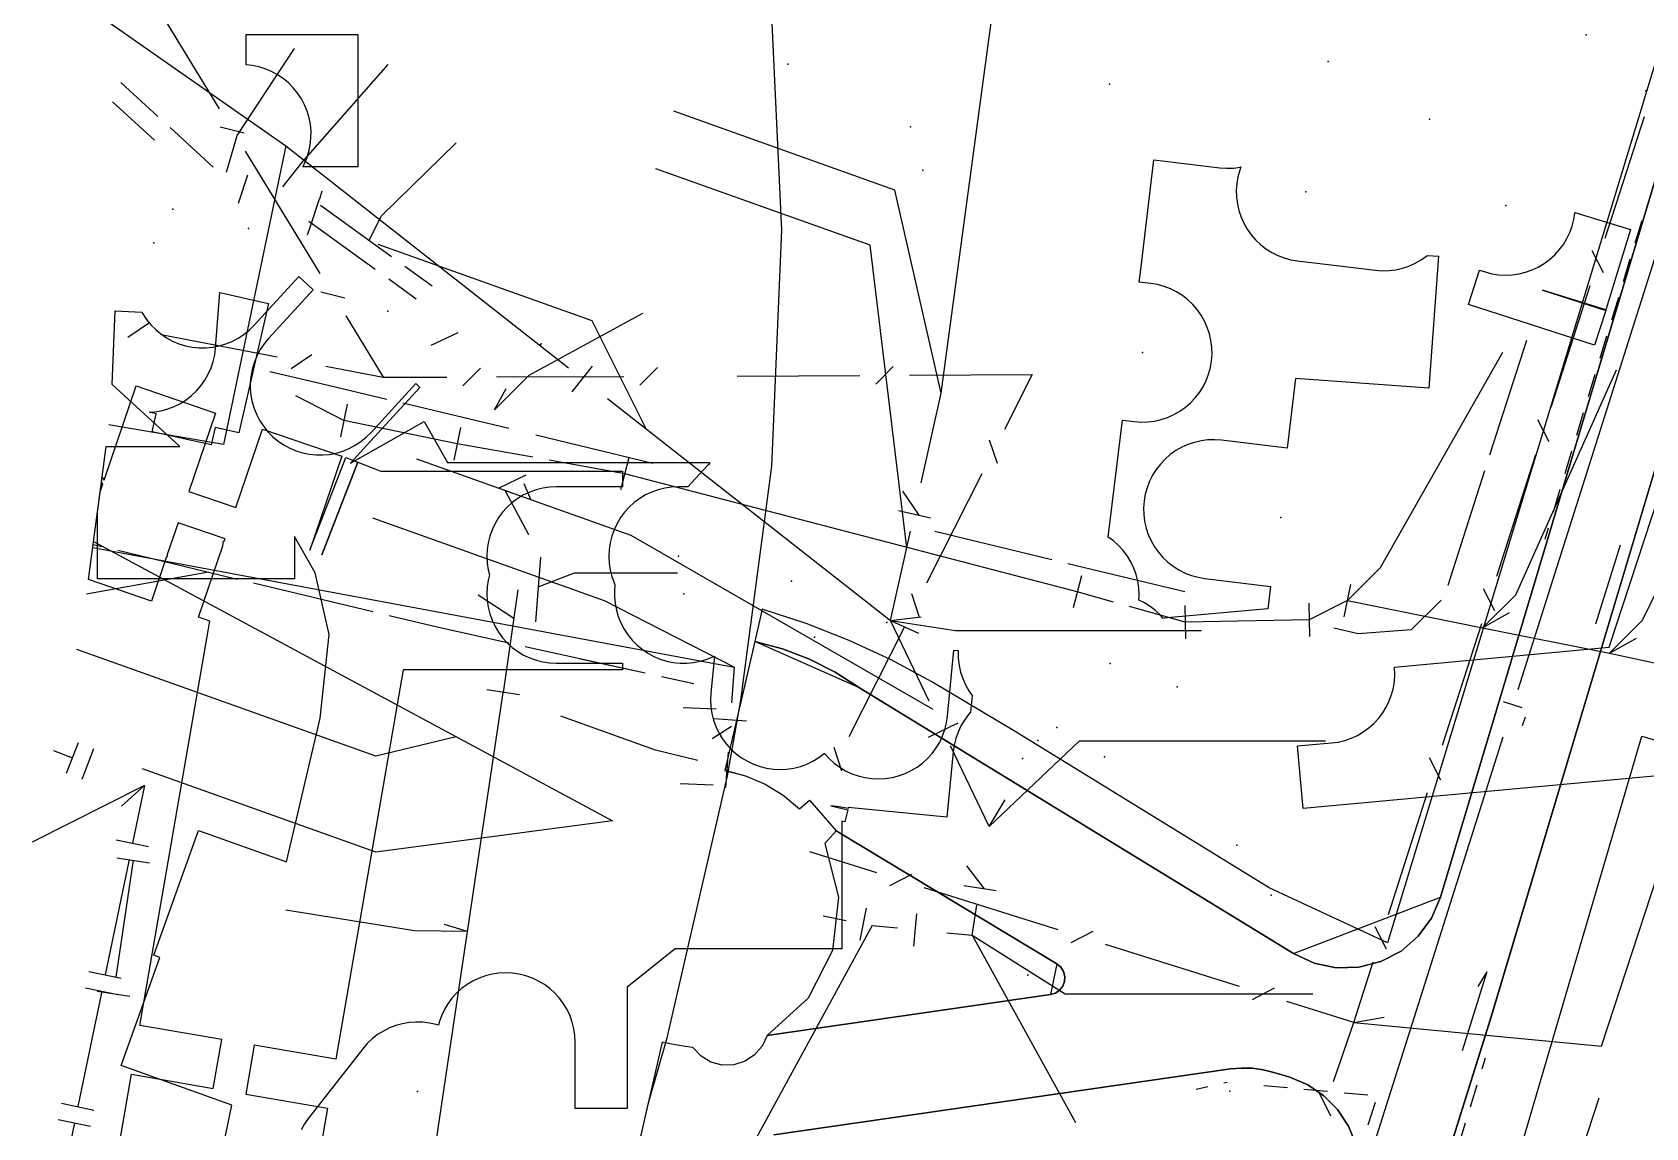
# Model space of a CAD drawing. Header units: metres. Extents: x -3782 to -2031, y 18790 to 19846.
# Drawn here: x -2159.19 to -2110.48, y 19127.31 to 19160.39 of the extents above; entities that cross this region are included whole.
import ezdxf

# ---------------------------------------------------------------- set-up
doc = ezdxf.new("R2010")
doc.units = ezdxf.units.M
for name, color, linetype in [('BOUNDARY', 7, 'Continuous'), ('CURB', 7, 'Continuous'), ('ELECTR_CABLE', 7, 'Continuous'), ('ELECTR_CABLE_COMM', 7, 'Continuous'), ('GAS', 7, 'Continuous'), ('GRASS', 7, 'Continuous'), ('GROUND', 7, 'Continuous'), ('HEAT', 7, 'Continuous'), ('OVERHEAD_POWER_LINE', 7, 'Continuous'), ('ROAD', 7, 'Continuous'), ('SEWER', 7, 'Continuous'), ('SIDEWALK_PATH', 7, 'Continuous'), ('TREE', 7, 'Continuous'), ('WATER_PIPELINE', 7, 'Continuous')]:
    doc.layers.add(name, color=color, linetype=linetype)

msp = doc.modelspace()

# ---------------------------------------------------------------- linework, layer by layer
at = {"layer": 'BOUNDARY'}
msp.add_lwpolyline([(-2142.255, 19120.694), (-2140.584, 19128.065), (-2140.023, 19130.032), (-2138.2, 19137.939), (-2137.793, 19140.226), (-2136.86, 19147.292), (-2136.559, 19154.413), (-2136.893, 19161.532), (-2137.859, 19168.593), (-2139.45, 19175.541), (-2140.063, 19177.759), (-2139.484, 19179.082), (-2138.066, 19182.875), (-2137.026, 19185.34), (-2135.813, 19187.582), (-2132.429, 19194.651), (-2129.752, 19202.017), (-2127.809, 19209.61), (-2126.618, 19217.356), (-2126.191, 19225.181), (-2126.531, 19233.011)], dxfattribs=at)
at = {"layer": 'CURB'}
for points in [[(-2129.467, 19137.689), (-2121.107, 19132.575), (-2116.668, 19134.274), (-2106.493, 19168.28)], [(-2115.157, 19130.6), (-2104.946, 19164.729)], [(-2110.598, 19154.699), (-2110.805, 19154.018)], [(-2110.951, 19153.539), (-2111.158, 19152.858)], [(-2111.303, 19152.379), (-2111.51, 19151.698)], [(-2111.656, 19151.22), (-2111.863, 19150.538)], [(-2112.008, 19150.06), (-2112.215, 19149.379)], [(-2112.36, 19148.9), (-2112.567, 19148.219)], [(-2112.713, 19147.74), (-2112.92, 19147.059)], [(-2113.065, 19146.581), (-2113.273, 19145.899)], [(-2113.418, 19145.421), (-2113.521, 19145.08)], [(-2134.211, 19140.592), (-2137.377, 19141.997)], [(-2134.211, 19140.592), (-2129.467, 19137.689)], [(-2134.914, 19136.284), (-2128.256, 19132.259)], [(-2128.256, 19132.259), (-2128.443, 19131.337)], [(-2128.443, 19131.337), (-2137.003, 19130.101)], [(-2115.415, 19129.092), (-2115.312, 19129.427)], [(-2136.803, 19127.099), (-2123.015, 19129.089)], [(-2124.05, 19128.477), (-2123.701, 19128.556)], [(-2123.213, 19128.667), (-2123.112, 19128.69)], [(-2122.004, 19128.59), (-2121.292, 19128.525)], [(-2120.794, 19128.48), (-2120.081, 19128.416)], [(-2115.766, 19127.944), (-2115.561, 19128.614)], [(-2119.583, 19128.371), (-2118.87, 19128.306)], [(-2118.646, 19128.079), (-2118.861, 19127.397)], [(-2116.118, 19126.795), (-2115.913, 19127.466)]]:
    msp.add_lwpolyline(points, dxfattribs=at)
at = {"layer": 'ELECTR_CABLE'}
for points in [[(-2152.999, 19157.274), (-2151.268, 19159.904)], [(-2151.014, 19156.486), (-2148.442, 19159.416)], [(-2156.51, 19158.876), (-2155.392, 19157.851)], [(-2156.763, 19158.294), (-2155.494, 19157.131)], [(-2155.023, 19157.513), (-2153.723, 19156.321)], [(-2153.32, 19156.163), (-2152.999, 19157.274)], [(-2148.639, 19154.853), (-2146.386, 19157.053)], [(-2151.626, 19155.723), (-2151.014, 19156.486)], [(-2152.688, 19156.077), (-2152.973, 19155.223)], [(-2150.52, 19155.354), (-2150.804, 19154.5)], [(-2150.44, 19155.591), (-2150.519, 19155.354)], [(-2150.486, 19155.17), (-2148.344, 19153.625)], [(-2149.016, 19154.109), (-2148.639, 19154.853)], [(-2150.804, 19154.5), (-2150.883, 19154.263)], [(-2150.837, 19154.684), (-2148.829, 19153.235)], [(-2147.938, 19153.332), (-2147.111, 19152.736)], [(-2148.423, 19152.943), (-2147.596, 19152.346)], [(-2144.18, 19150.042), (-2140.757, 19151.91)], [(-2146.338, 19151.32), (-2147.151, 19150.934)], [(-2114.078, 19151.08), (-2115.188, 19147.623)], [(-2118.48, 19144.23), (-2114.794, 19150.733)], [(-2150.635, 19149.82), (-2152.017, 19150.136)], [(-2145.231, 19148.994), (-2144.18, 19150.042)], [(-2114.4, 19143.41), (-2111.36, 19150.2)], [(-2149.778, 19148.668), (-2151.228, 19149.411)], [(-2148.482, 19149.306), (-2150.635, 19149.82)], [(-2145.231, 19148.994), (-2144.876, 19149.63)], [(-2110.57, 19142.64), (-2107.281, 19149.361)], [(-2149.677, 19149.158), (-2149.879, 19148.178)], [(-2144.801, 19148.427), (-2147.996, 19149.19)], [(-2146.36, 19147.964), (-2149.778, 19148.668)], [(-2146.259, 19148.454), (-2146.461, 19147.474)], [(-2144.076, 19147.557), (-2146.36, 19147.964)], [(-2140.45, 19147.375), (-2143.979, 19148.228)], [(-2141.299, 19147.062), (-2143.583, 19147.469)], [(-2141.173, 19147.546), (-2141.425, 19146.578)], [(-2144.288, 19147.014), (-2145.101, 19146.627)], [(-2127.639, 19143.492), (-2141.299, 19147.062)], [(-2115.341, 19147.147), (-2116.452, 19143.691)], [(-2144.91, 19146.549), (-2144.202, 19145.225)], [(-2144.349, 19146.767), (-2144.143, 19146.29)], [(-2128.405, 19144.462), (-2131.934, 19145.316)], [(-2157.346, 19144.927), (-2157.092, 19144.865)], [(-2156.605, 19144.749), (-2153.864, 19144.091)], [(-2143.838, 19144.543), (-2143.998, 19142.586)], [(-2153.864, 19144.091), (-2157.544, 19143.428)], [(-2153.864, 19144.091), (-2152.996, 19143.882)], [(-2143.911, 19143.647), (-2142.82, 19144.074)], [(-2142.82, 19144.074), (-2139.704, 19144.074)], [(-2124.39, 19143.491), (-2127.919, 19144.345)], [(-2119.48, 19143.23), (-2118.48, 19144.23)], [(-2152.51, 19143.766), (-2148.9, 19142.899)], [(-2144.53, 19143.558), (-2144.968, 19140.46)], [(-2127.513, 19143.976), (-2127.765, 19143.008)], [(-2119.579, 19142.74), (-2119.381, 19143.72)], [(-2144.652, 19142.694), (-2145.723, 19143.399)], [(-2126.545, 19143.186), (-2127.639, 19143.492)], [(-2124.378, 19142.579), (-2126.063, 19143.051)], [(-2124.388, 19143.079), (-2124.368, 19142.079)], [(-2120.646, 19143.151), (-2120.626, 19142.151)], [(-2119.48, 19143.23), (-2120.636, 19142.651)], [(-2119.48, 19143.23), (-2115.4, 19142.41)], [(-2116.652, 19143.244), (-2117.554, 19142.349)], [(-2115.4, 19142.41), (-2114.4, 19143.41)], [(-2148.414, 19142.783), (-2146.961, 19142.434)], [(-2120.636, 19142.651), (-2124.378, 19142.579)], [(-2115.4, 19142.41), (-2114.587, 19142.87)], [(-2111.57, 19141.64), (-2110.57, 19142.64)], [(-2146.961, 19142.434), (-2144.796, 19141.957)], [(-2119.157, 19142.226), (-2119.889, 19142.403)], [(-2117.554, 19142.349), (-2119.157, 19142.226)], [(-2115.4, 19142.41), (-2111.57, 19141.64)], [(-2111.57, 19141.64), (-2110.757, 19142.1)], [(-2144.307, 19141.849), (-2140.682, 19141.05)], [(-2111.57, 19141.64), (-2106.29, 19140.51)], [(-2142.634, 19141.468), (-2140.827, 19141.082)], [(-2140.194, 19140.942), (-2139.218, 19140.727)], [(-2146.997, 19126.887), (-2144.968, 19140.46)], [(-2144.474, 19140.386), (-2145.463, 19140.534)], [(-2140.366, 19138.719), (-2143.224, 19139.739)], [(-2138.537, 19139.952), (-2139.537, 19139.99)], [(-2139.097, 19138.404), (-2140.366, 19138.719)], [(-2138.626, 19137.66), (-2139.625, 19137.698)], [(-2147.646, 19133.263), (-2151.529, 19133.883)], [(-2146.048, 19133.239), (-2146.744, 19133.449)], [(-2146.048, 19133.239), (-2147.646, 19133.263)]]:
    msp.add_lwpolyline(points, dxfattribs=at)
for points in [[(-2115.495, 19153.207), (-2115.321, 19153.154), (-2115.122, 19153.102), (-2114.918, 19153.071), (-2114.712, 19153.06), (-2114.506, 19153.069), (-2114.302, 19153.098), (-2114.102, 19153.147), (-2113.908, 19153.215), (-2113.721, 19153.302), (-2113.544, 19153.407), (-2113.377, 19153.529), (-2113.224, 19153.667), (-2113.085, 19153.819), (-2112.961, 19153.984), (-2112.854, 19154.16), (-2112.765, 19154.346), (-2112.695, 19154.539), (-2112.643, 19154.739), (-2112.612, 19154.943), (-2112.612, 19154.95), (-2110.931, 19154.431), (-2111.678, 19152.012), (-2113.589, 19152.602), (-2111.685, 19151.99), (-2112.021, 19150.945), (-2115.829, 19152.168), (-2115.497, 19153.203)], [(-2152.058, 19152.198), (-2152.951, 19148.298), (-2153.664, 19148.462), (-2153.783, 19147.933), (-2155.562, 19148.331), (-2155.442, 19148.869), (-2155.654, 19148.917), (-2155.493, 19148.929), (-2155.29, 19148.964), (-2155.092, 19149.018), (-2154.899, 19149.092), (-2154.715, 19149.185), (-2154.541, 19149.295), (-2154.378, 19149.421), (-2154.228, 19149.563), (-2154.094, 19149.719), (-2153.975, 19149.887), (-2153.873, 19150.066), (-2153.789, 19150.255), (-2153.724, 19150.45), (-2153.679, 19150.651), (-2153.653, 19150.856), (-2153.527, 19152.534)]]:
    msp.add_lwpolyline(points, close=True, dxfattribs=at)
at = {"layer": 'ELECTR_CABLE_COMM'}
for points in [[(-2155.801, 19161.783), (-2153.542, 19158.084)], [(-2111.696, 19154.171), (-2110.518, 19157.846)], [(-2153.516, 19157.532), (-2152.787, 19157.356)], [(-2152.761, 19156.804), (-2150.502, 19153.106)], [(-2111.754, 19153.124), (-2112.097, 19153.79)], [(-2150.475, 19152.553), (-2149.747, 19152.377)], [(-2113.333, 19149.068), (-2112.155, 19152.743)], [(-2149.72, 19151.825), (-2148.591, 19149.976)], [(-2156.296, 19151.189), (-2155.675, 19151.609)], [(-2155.249, 19151.257), (-2151.792, 19150.592)], [(-2151.366, 19150.24), (-2150.746, 19150.66)], [(-2150.319, 19150.309), (-2148.591, 19149.976)], [(-2148.591, 19149.976), (-2146.67, 19149.982)], [(-2146.185, 19149.719), (-2145.656, 19150.251)], [(-2145.171, 19149.987), (-2141.329, 19150)], [(-2140.844, 19149.736), (-2140.315, 19150.268)], [(-2137.909, 19150.011), (-2134.206, 19150.028)], [(-2133.72, 19149.766), (-2133.192, 19150.298)], [(-2132.706, 19150.036), (-2129.003, 19150.053)], [(-2129.003, 19150.053), (-2129.839, 19148.401)], [(-2113.391, 19148.02), (-2113.734, 19148.687)], [(-2130.294, 19148.088), (-2130.06, 19147.376)], [(-2114.97, 19143.965), (-2113.791, 19147.639)], [(-2130.516, 19147.063), (-2132.187, 19143.76)], [(-2115.028, 19142.917), (-2115.37, 19143.584)], [(-2132.642, 19143.447), (-2132.409, 19142.735)], [(-2116.607, 19138.861), (-2115.428, 19142.536)], [(-2132.864, 19142.422), (-2134.535, 19139.119)], [(-2134.991, 19138.806), (-2134.757, 19138.093)], [(-2116.664, 19137.814), (-2117.007, 19138.48)], [(-2118.244, 19133.758), (-2117.065, 19137.433)], [(-2111.81, 19129.773), (-2109.366, 19137.249)], [(-2133.692, 19135.013), (-2135.713, 19135.647)], [(-2132.644, 19134.961), (-2133.308, 19134.614)], [(-2128.218, 19133.294), (-2132.26, 19134.563)], [(-2118.301, 19132.71), (-2118.644, 19133.377)], [(-2127.17, 19133.243), (-2127.834, 19132.896)], [(-2122.744, 19131.576), (-2126.786, 19132.845)], [(-2119.291, 19130.492), (-2118.702, 19132.329)], [(-2121.696, 19131.525), (-2122.36, 19131.178)], [(-2119.291, 19130.492), (-2121.312, 19131.127)], [(-2119.904, 19128.708), (-2119.291, 19130.492)], [(-2119.291, 19130.492), (-2118.371, 19130.655)], [(-2119.291, 19130.492), (-2111.81, 19129.773)], [(-2119.984, 19127.662), (-2120.313, 19128.335)]]:
    msp.add_lwpolyline(points, dxfattribs=at)
at = {"layer": 'GAS'}
for points in [[(-2158.548, 19138.704), (-2157.969, 19138.482)], [(-2158.148, 19138.016), (-2157.79, 19138.949)], [(-2157.681, 19137.837), (-2157.323, 19138.77)], [(-2155.801, 19137.652), (-2159.186, 19135.94)], [(-2155.801, 19137.652), (-2156.491, 19137.023)], [(-2155.801, 19137.652), (-2156.163, 19135.908)], [(-2156.652, 19136.009), (-2155.673, 19135.806)], [(-2156.264, 19135.418), (-2156.988, 19131.93)], [(-2156.137, 19135.391), (-2156.662, 19131.857)], [(-2156.631, 19135.464), (-2155.642, 19135.317)], [(-2157.477, 19132.031), (-2156.498, 19131.828)], [(-2157.089, 19131.44), (-2157.813, 19127.952)], [(-2157.579, 19131.542), (-2156.6, 19131.339)], [(-2157.23, 19131.436), (-2156.241, 19131.289)], [(-2158.302, 19128.053), (-2157.323, 19127.85)], [(-2157.914, 19127.462), (-2158.638, 19123.974)], [(-2158.404, 19127.564), (-2157.425, 19127.361)]]:
    msp.add_lwpolyline(points, dxfattribs=at)
at = {"layer": 'GRASS'}
for points in [[(-2108.946, 19163.576), (-2113.313, 19149.205), (-2118.271, 19132.894), (-2121.844, 19134.562), (-2129.513, 19139.279), (-2132.024, 19140.78), (-2133.257, 19141.438), (-2134.525, 19142.024), (-2135.824, 19142.535), (-2137.153, 19142.971), (-2137.377, 19141.997), (-2136.533, 19141.774), (-2135.719, 19141.463), (-2134.943, 19141.068), (-2134.211, 19140.592), (-2129.467, 19137.689), (-2121.107, 19132.575), (-2120.482, 19132.285), (-2119.817, 19132.147), (-2119.137, 19132.162), (-2118.469, 19132.332), (-2117.859, 19132.651), (-2117.343, 19133.094), (-2116.939, 19133.641), (-2116.668, 19134.274), (-2106.493, 19168.28)], [(-2119.229, 19126.818), (-2119.451, 19127.367), (-2119.777, 19127.861), (-2120.19, 19128.279), (-2120.675, 19128.608), (-2121.221, 19128.838), (-2121.701, 19128.986), (-2122.024, 19129.067), (-2122.352, 19129.111), (-2122.684, 19129.118), (-2123.015, 19129.089), (-2136.803, 19127.099)]]:
    msp.add_lwpolyline(points, dxfattribs=at)
msp.add_lwpolyline([(-2128.256, 19132.259), (-2134.914, 19136.284), (-2135.259, 19135.893), (-2134.846, 19134.275), (-2135.031, 19132.666), (-2135.765, 19131.222), (-2137.003, 19130.101), (-2128.443, 19131.337), (-2128.296, 19131.382), (-2128.171, 19131.468), (-2128.078, 19131.587), (-2128.025, 19131.732), (-2128.018, 19131.886), (-2128.057, 19132.032), (-2128.138, 19132.16)], close=True, dxfattribs=at)
at = {"layer": 'GROUND'}
for points in [[(-2106.493, 19168.28), (-2116.668, 19134.274), (-2116.939, 19133.641), (-2117.343, 19133.094), (-2117.859, 19132.651), (-2118.469, 19132.332), (-2119.137, 19132.162), (-2119.817, 19132.147), (-2120.482, 19132.285), (-2121.107, 19132.575), (-2129.467, 19137.689), (-2134.211, 19140.592), (-2134.943, 19141.068), (-2135.719, 19141.463), (-2136.533, 19141.774), (-2137.377, 19141.997), (-2137.819, 19140.083), (-2137.793, 19140.226), (-2136.86, 19147.292), (-2136.559, 19154.413), (-2136.893, 19161.532)], [(-2136.803, 19127.099), (-2123.015, 19129.089), (-2122.684, 19129.118), (-2122.352, 19129.111), (-2122.024, 19129.067), (-2121.701, 19128.986), (-2121.221, 19128.838), (-2120.675, 19128.608), (-2120.19, 19128.279), (-2119.777, 19127.861), (-2119.451, 19127.367), (-2119.229, 19126.818)]]:
    msp.add_lwpolyline(points, dxfattribs=at)
msp.add_lwpolyline([(-2140.023, 19130.032), (-2138.2, 19137.939), (-2138.175, 19138.077), (-2137.653, 19137.943), (-2137.064, 19137.692), (-2136.519, 19137.357), (-2136.028, 19136.942), (-2135.725, 19137.208), (-2134.914, 19136.284), (-2128.256, 19132.259), (-2128.138, 19132.16), (-2128.057, 19132.032), (-2128.018, 19131.886), (-2128.025, 19131.732), (-2128.078, 19131.587), (-2128.171, 19131.468), (-2128.296, 19131.382), (-2128.443, 19131.337), (-2137.003, 19130.101), (-2137.151, 19129.779), (-2137.378, 19129.515), (-2137.668, 19129.323), (-2138.006, 19129.216), (-2138.361, 19129.209), (-2138.697, 19129.297), (-2138.997, 19129.475), (-2139.24, 19129.733), (-2139.474, 19129.765), (-2139.706, 19129.803), (-2139.938, 19129.847), (-2140.068, 19129.876)], close=True, dxfattribs=at)
at = {"layer": 'HEAT'}
for points in [[(-2149.362, 19160.325), (-2149.362, 19156.325), (-2151.018, 19156.325), (-2150.975, 19156.404), (-2150.895, 19156.594), (-2150.835, 19156.791), (-2150.793, 19156.993), (-2150.772, 19157.198), (-2150.771, 19157.404), (-2150.79, 19157.609), (-2150.829, 19157.812), (-2150.888, 19158.009), (-2150.966, 19158.2), (-2151.062, 19158.382), (-2151.176, 19158.554), (-2151.306, 19158.714), (-2151.451, 19158.861), (-2151.61, 19158.992), (-2151.78, 19159.107), (-2151.962, 19159.206), (-2152.152, 19159.285), (-2152.349, 19159.346), (-2152.55, 19159.387), (-2152.724, 19159.405), (-2152.724, 19160.325)], [(-2126.273, 19148.677), (-2125.922, 19148.635), (-2125.716, 19148.62), (-2125.51, 19148.626), (-2125.306, 19148.652), (-2125.105, 19148.697), (-2124.909, 19148.762), (-2124.721, 19148.846), (-2124.542, 19148.948), (-2124.374, 19149.067), (-2124.218, 19149.202), (-2124.076, 19149.352), (-2123.95, 19149.515), (-2123.84, 19149.689), (-2123.748, 19149.873), (-2123.674, 19150.066), (-2123.62, 19150.265), (-2123.585, 19150.468), (-2123.57, 19150.673), (-2123.576, 19150.879), (-2123.602, 19151.084), (-2123.647, 19151.285), (-2123.712, 19151.48), (-2123.796, 19151.668), (-2123.898, 19151.848), (-2124.017, 19152.016), (-2124.152, 19152.171), (-2124.302, 19152.313), (-2124.465, 19152.44), (-2124.639, 19152.549), (-2124.823, 19152.642), (-2125.016, 19152.715), (-2125.215, 19152.77), (-2125.418, 19152.805), (-2125.769, 19152.847), (-2125.713, 19153.313), (-2125.323, 19156.541), (-2123.337, 19156.301), (-2123.132, 19156.287), (-2122.926, 19156.292), (-2122.721, 19156.318), (-2122.695, 19156.324), (-2122.732, 19156.227), (-2122.787, 19156.028), (-2122.822, 19155.825), (-2122.836, 19155.619), (-2122.831, 19155.413), (-2122.805, 19155.209), (-2122.759, 19155.008), (-2122.694, 19154.812), (-2122.61, 19154.624), (-2122.508, 19154.445), (-2122.389, 19154.277), (-2122.254, 19154.121), (-2122.105, 19153.979), (-2121.942, 19153.853), (-2121.767, 19153.743), (-2121.583, 19153.651), (-2121.391, 19153.577), (-2121.192, 19153.523), (-2120.989, 19153.488), (-2118.635, 19153.204), (-2118.43, 19153.189), (-2118.224, 19153.194), (-2118.019, 19153.22), (-2117.818, 19153.266), (-2117.623, 19153.331), (-2117.435, 19153.415), (-2117.256, 19153.517), (-2117.087, 19153.636), (-2117.067, 19153.654), (-2116.735, 19153.63), (-2117.025, 19149.641), (-2121.045, 19149.933), (-2121.299, 19147.831), (-2123.285, 19148.071), (-2123.49, 19148.086), (-2123.696, 19148.08), (-2123.901, 19148.054), (-2124.102, 19148.009), (-2124.297, 19147.944), (-2124.485, 19147.86), (-2124.664, 19147.758), (-2124.833, 19147.638), (-2124.988, 19147.504), (-2125.13, 19147.354), (-2125.256, 19147.191), (-2125.366, 19147.017), (-2125.458, 19146.832), (-2125.532, 19146.64), (-2125.587, 19146.441), (-2125.621, 19146.238), (-2125.636, 19146.033), (-2125.63, 19145.827), (-2125.605, 19145.622), (-2125.559, 19145.421), (-2125.494, 19145.226), (-2125.41, 19145.037), (-2125.308, 19144.858), (-2125.189, 19144.69), (-2125.054, 19144.534), (-2124.904, 19144.393), (-2124.742, 19144.266), (-2124.567, 19144.156), (-2124.383, 19144.064), (-2124.19, 19143.991), (-2123.992, 19143.936), (-2123.789, 19143.901), (-2121.803, 19143.661), (-2121.885, 19142.981), (-2124.809, 19142.724), (-2125.013, 19142.696), (-2125.041, 19142.689), (-2125.126, 19142.787), (-2125.276, 19142.929), (-2125.439, 19143.056), (-2125.613, 19143.165), (-2125.778, 19143.248), (-2125.77, 19143.409), (-2125.781, 19143.615), (-2125.811, 19143.819), (-2125.862, 19144.019), (-2125.931, 19144.213), (-2126.02, 19144.399), (-2126.126, 19144.575), (-2126.249, 19144.741), (-2126.388, 19144.893), (-2126.541, 19145.031), (-2126.7, 19145.149)]]:
    msp.add_lwpolyline(points, close=True, dxfattribs=at)
for points in [[(-2155.588, 19116.274), (-2153.165, 19127.999), (-2156.504, 19129.19), (-2155.337, 19132.458), (-2155.517, 19132.522), (-2154.172, 19136.289), (-2151.511, 19135.339), (-2150.498, 19139.682), (-2150.222, 19142.212), (-2150.643, 19144.065), (-2151.267, 19145.166), (-2151.267, 19143.888), (-2157.219, 19143.888), (-2157.219, 19145.892), (-2156.955, 19147.888), (-2154.734, 19147.888), (-2156.774, 19149.755), (-2156.679, 19151.977), (-2155.875, 19151.943), (-2155.848, 19151.891), (-2155.734, 19151.719), (-2155.604, 19151.559), (-2155.459, 19151.412), (-2155.3, 19151.281), (-2155.13, 19151.166), (-2154.948, 19151.068), (-2154.758, 19150.988), (-2154.561, 19150.927), (-2154.359, 19150.886), (-2154.154, 19150.864), (-2153.948, 19150.863), (-2153.743, 19150.883), (-2153.541, 19150.922), (-2153.343, 19150.981), (-2153.153, 19151.059), (-2152.97, 19151.155), (-2152.798, 19151.268), (-2152.638, 19151.398), (-2152.492, 19151.543), (-2151.141, 19153.018), (-2150.705, 19152.619), (-2152.056, 19151.144), (-2152.187, 19150.985), (-2152.302, 19150.814), (-2152.401, 19150.633), (-2152.48, 19150.443), (-2152.541, 19150.246), (-2152.582, 19150.044), (-2152.604, 19149.839), (-2152.605, 19149.633), (-2152.585, 19149.428), (-2152.546, 19149.226), (-2152.487, 19149.028), (-2152.41, 19148.837), (-2152.313, 19148.655), (-2152.2, 19148.483), (-2152.07, 19148.323), (-2151.925, 19148.177), (-2151.766, 19148.045), (-2151.595, 19147.93), (-2151.414, 19147.832), (-2151.224, 19147.752), (-2151.027, 19147.691), (-2150.825, 19147.65), (-2150.62, 19147.629), (-2150.414, 19147.628), (-2150.209, 19147.647), (-2150.007, 19147.686), (-2149.809, 19147.745), (-2149.618, 19147.823), (-2149.436, 19147.919), (-2149.264, 19148.033), (-2149.104, 19148.163), (-2148.958, 19148.308), (-2147.607, 19149.783), (-2147.484, 19149.67), (-2148.976, 19148.04), (-2149.58, 19147.38), (-2147.353, 19148.643), (-2146.65, 19147.403), (-2138.742, 19147.403), (-2138.742, 19147.355), (-2138.788, 19147.317), (-2138.935, 19147.172), (-2139.399, 19146.668), (-2139.68, 19146.668), (-2139.886, 19146.658), (-2140.09, 19146.627), (-2140.289, 19146.577), (-2140.484, 19146.508), (-2140.67, 19146.42), (-2140.847, 19146.314), (-2141.012, 19146.191), (-2141.165, 19146.053), (-2141.303, 19145.9), (-2141.426, 19145.735), (-2141.532, 19145.558), (-2141.62, 19145.371), (-2141.689, 19145.177), (-2141.74, 19144.977), (-2141.77, 19144.774), (-2141.78, 19144.568), (-2141.77, 19144.362), (-2141.74, 19144.158), (-2141.689, 19143.958), (-2141.62, 19143.764), (-2141.594, 19143.708), (-2141.61, 19143.557), (-2141.611, 19143.351), (-2141.592, 19143.146), (-2141.553, 19142.944), (-2141.495, 19142.746), (-2141.417, 19142.555), (-2141.321, 19142.373), (-2141.208, 19142.2), (-2141.079, 19142.04), (-2140.934, 19141.894), (-2140.775, 19141.762), (-2140.605, 19141.646), (-2140.424, 19141.548), (-2140.234, 19141.467), (-2140.037, 19141.406), (-2139.835, 19141.365), (-2139.63, 19141.343), (-2139.424, 19141.342), (-2139.219, 19141.36), (-2139.017, 19141.399), (-2138.819, 19141.458), (-2138.628, 19141.535), (-2138.592, 19141.554), (-2138.7, 19140.436), (-2138.71, 19140.23), (-2138.699, 19140.024), (-2138.669, 19139.82), (-2138.619, 19139.62), (-2138.549, 19139.426), (-2138.46, 19139.24), (-2138.354, 19139.064), (-2138.231, 19138.898), (-2138.092, 19138.746), (-2137.939, 19138.608), (-2137.774, 19138.485), (-2137.597, 19138.38), (-2137.41, 19138.292), (-2137.216, 19138.223), (-2137.016, 19138.173), (-2136.812, 19138.143), (-2136.606, 19138.133), (-2136.401, 19138.144), (-2136.197, 19138.174), (-2135.997, 19138.225), (-2135.803, 19138.294), (-2135.617, 19138.383), (-2135.44, 19138.489), (-2135.275, 19138.612), (-2135.269, 19138.618), (-2135.264, 19138.611), (-2135.126, 19138.459), (-2134.973, 19138.32), (-2134.807, 19138.198), (-2134.63, 19138.092), (-2134.444, 19138.005), (-2134.249, 19137.935), (-2134.049, 19137.886), (-2133.845, 19137.856), (-2133.64, 19137.846), (-2133.434, 19137.856), (-2133.23, 19137.887), (-2133.03, 19137.937), (-2132.836, 19138.007), (-2132.65, 19138.096), (-2132.474, 19138.202), (-2132.308, 19138.325), (-2132.156, 19138.464), (-2132.018, 19138.616), (-2131.895, 19138.782), (-2131.789, 19138.959), (-2131.702, 19139.146), (-2131.633, 19139.34), (-2131.583, 19139.54), (-2131.553, 19139.744), (-2131.36, 19141.734), (-2131.236, 19141.722), (-2131.238, 19141.684), (-2131.233, 19141.478), (-2131.207, 19141.273), (-2131.162, 19141.073), (-2131.096, 19140.877), (-2131.012, 19140.689), (-2130.91, 19140.51), (-2130.808, 19140.365), (-2130.857, 19139.861), (-2130.92, 19139.79), (-2131.043, 19139.625), (-2131.148, 19139.448), (-2131.236, 19139.261), (-2131.305, 19139.067), (-2131.355, 19138.867), (-2131.385, 19138.663), (-2131.576, 19136.692), (-2134.552, 19136.98), (-2134.558, 19136.949), (-2134.831, 19137.007), (-2135.079, 19137.031), (-2134.567, 19136.912), (-2134.65, 19136.553), (-2134.747, 19136.575), (-2134.747, 19132.72), (-2139.78, 19132.72), (-2141.23, 19131.564), (-2141.23, 19127.891), (-2142.792, 19127.891), (-2142.792, 19129.891), (-2142.802, 19130.097), (-2142.832, 19130.3), (-2142.882, 19130.5), (-2142.952, 19130.694), (-2143.04, 19130.881), (-2143.146, 19131.058), (-2143.269, 19131.223), (-2143.407, 19131.376), (-2143.56, 19131.514), (-2143.725, 19131.637), (-2143.902, 19131.743), (-2144.088, 19131.831), (-2144.282, 19131.9), (-2144.482, 19131.95), (-2144.686, 19131.981), (-2144.892, 19131.991), (-2145.098, 19131.981), (-2145.302, 19131.95), (-2145.501, 19131.9), (-2145.696, 19131.831), (-2145.882, 19131.743), (-2146.059, 19131.637), (-2146.224, 19131.514), (-2146.377, 19131.376), (-2146.515, 19131.223), (-2146.638, 19131.058), (-2146.744, 19130.881), (-2146.832, 19130.694), (-2146.901, 19130.5), (-2146.925, 19130.408), (-2146.991, 19130.43), (-2147.192, 19130.476), (-2147.397, 19130.501), (-2147.603, 19130.506), (-2147.808, 19130.491), (-2148.011, 19130.456), (-2148.21, 19130.401), (-2148.402, 19130.327), (-2148.587, 19130.235), (-2148.761, 19130.125), (-2148.923, 19129.998), (-2149.073, 19129.856), (-2149.207, 19129.7), (-2150.847, 19127.602), (-2150.966, 19127.434), (-2151.068, 19127.255)], [(-2109.9, 19137.962), (-2120.814, 19136.955), (-2120.988, 19138.843), (-2119.967, 19138.933), (-2119.763, 19138.961), (-2119.562, 19139.009), (-2119.367, 19139.076), (-2119.18, 19139.162), (-2119.002, 19139.266), (-2118.836, 19139.387), (-2118.681, 19139.524), (-2118.541, 19139.675), (-2118.417, 19139.84), (-2118.309, 19140.015), (-2118.219, 19140.201), (-2118.148, 19140.394), (-2118.095, 19140.593), (-2118.063, 19140.797), (-2118.051, 19141.003), (-2118.059, 19141.209), (-2118.061, 19141.226), (-2111.576, 19141.825), (-2109.461, 19148.293)]]:
    msp.add_lwpolyline(points, dxfattribs=at)
at = {"layer": 'OVERHEAD_POWER_LINE'}
for points in [[(-2111.987, 19142.528), (-2111.241, 19144.914)], [(-2115.269, 19132.019), (-2116.014, 19129.633)], [(-2115.269, 19132.019), (-2115.546, 19131.581)]]:
    msp.add_lwpolyline(points, dxfattribs=at)
at = {"layer": 'ROAD'}
msp.add_lwpolyline([(-2127.318, 19091.808), (-2115.158, 19130.6), (-2104.947, 19164.729)], dxfattribs=at)
at = {"layer": 'SEWER'}
for points in [[(-2131.746, 19149.494), (-2129.18, 19168.528)], [(-2156.974, 19160.768), (-2151.531, 19156.961)], [(-2108.452, 19159.105), (-2114.334, 19140.54)], [(-2133.15, 19155.625), (-2139.818, 19158.005)], [(-2151.531, 19156.961), (-2153.411, 19147.946)], [(-2151.531, 19156.961), (-2142.995, 19150.256)], [(-2133.89, 19153.959), (-2140.356, 19156.267)], [(-2131.746, 19149.494), (-2133.15, 19155.625)], [(-2142.278, 19151.676), (-2148.744, 19153.984)], [(-2132.788, 19144.828), (-2133.89, 19153.959)], [(-2140.651, 19148.415), (-2142.278, 19151.676)], [(-2142.281, 19150.311), (-2142.893, 19149.532)], [(-2132.35, 19146.791), (-2131.746, 19149.494)], [(-2141.816, 19149.33), (-2133.28, 19142.625)], [(-2153.411, 19147.946), (-2156.87, 19148.533)], [(-2141.106, 19145.198), (-2147.572, 19147.506)], [(-2132.412, 19145.81), (-2132.903, 19146.535)], [(-2133.034, 19145.949), (-2132.067, 19145.733)], [(-2141.908, 19143.224), (-2148.909, 19145.722)], [(-2157.334, 19145.016), (-2141.671, 19136.579)], [(-2131.988, 19139.938), (-2141.106, 19145.198)], [(-2133.28, 19142.625), (-2132.676, 19145.328)], [(-2157.358, 19144.837), (-2137.995, 19141.216)], [(-2137.995, 19141.216), (-2141.908, 19143.224)], [(-2133.28, 19142.625), (-2132.353, 19142.738)], [(-2132.112, 19140.195), (-2133.28, 19142.625)], [(-2133.28, 19142.625), (-2131.314, 19142.328)], [(-2133.28, 19142.625), (-2132.427, 19142.244)], [(-2131.314, 19142.328), (-2123.887, 19142.328)], [(-2148.816, 19138.534), (-2157.844, 19141.757)], [(-2137.995, 19141.216), (-2138.072, 19140.147)], [(-2114.208, 19139.996), (-2114.765, 19140.173)], [(-2137.626, 19139.586), (-2138.614, 19139.656)], [(-2114.193, 19139.458), (-2114.109, 19139.722)], [(-2146.39, 19139.121), (-2148.816, 19138.534)], [(-2138.074, 19139.427), (-2138.657, 19139.058)], [(-2132.127, 19139.11), (-2131.234, 19139.539)], [(-2138.179, 19138.651), (-2138.255, 19137.583)], [(-2130.293, 19136.414), (-2131.461, 19138.844)], [(-2130.293, 19136.414), (-2127.575, 19138.999)], [(-2127.575, 19138.999), (-2120.148, 19138.999)], [(-2114.787, 19139.11), (-2120.669, 19120.545)], [(-2148.816, 19135.635), (-2155.856, 19138.147)], [(-2130.293, 19136.414), (-2129.813, 19137.215)], [(-2141.671, 19136.579), (-2148.816, 19135.635)], [(-2130.434, 19134.529), (-2130.971, 19135.222)], [(-2131.064, 19134.628), (-2130.086, 19134.474)], [(-2134.008, 19133.949), (-2134.198, 19132.977)], [(-2132.492, 19133.778), (-2132.586, 19132.792)], [(-2130.81, 19133.13), (-2130.668, 19134.031)], [(-2133.825, 19133.42), (-2139.443, 19123.122)], [(-2135.306, 19133.71), (-2134.619, 19133.575)], [(-2133.825, 19133.42), (-2133.064, 19133.347)], [(-2131.571, 19133.203), (-2130.81, 19133.13)], [(-2130.81, 19133.13), (-2127.691, 19127.474)], [(-2130.81, 19133.13), (-2128.004, 19131.362)], [(-2128.004, 19131.362), (-2120.527, 19131.362)], [(-2114.092, 19121.444), (-2111.877, 19128.22)]]:
    msp.add_lwpolyline(points, dxfattribs=at)
at = {"layer": 'SIDEWALK_PATH'}
for points in [[(-2106.493, 19168.28), (-2116.668, 19134.274), (-2116.939, 19133.641), (-2117.343, 19133.094), (-2117.859, 19132.651), (-2118.469, 19132.332), (-2119.137, 19132.162), (-2119.817, 19132.147), (-2120.482, 19132.285), (-2121.107, 19132.575), (-2129.467, 19137.689), (-2134.211, 19140.592), (-2134.943, 19141.068), (-2135.719, 19141.463), (-2136.533, 19141.774), (-2137.377, 19141.997), (-2138.276, 19138.102), (-2137.653, 19137.943), (-2137.064, 19137.692), (-2136.519, 19137.357), (-2136.028, 19136.942), (-2135.725, 19137.208), (-2134.914, 19136.284), (-2128.256, 19132.259), (-2128.138, 19132.16), (-2128.057, 19132.032), (-2128.018, 19131.886), (-2128.025, 19131.732), (-2128.078, 19131.587), (-2128.171, 19131.468), (-2128.296, 19131.382), (-2128.443, 19131.337), (-2137.003, 19130.101), (-2137.151, 19129.779), (-2137.378, 19129.515), (-2137.668, 19129.323), (-2138.006, 19129.216), (-2138.361, 19129.209), (-2138.697, 19129.297), (-2138.997, 19129.475), (-2139.24, 19129.733), (-2139.474, 19129.765), (-2139.706, 19129.803), (-2139.938, 19129.847), (-2140.168, 19129.898), (-2141.168, 19125.565)], [(-2127.318, 19091.807), (-2115.157, 19130.6), (-2104.946, 19164.729)], [(-2136.803, 19127.099), (-2123.015, 19129.089), (-2122.684, 19129.118), (-2122.352, 19129.111), (-2122.024, 19129.067), (-2121.701, 19128.986), (-2121.221, 19128.838), (-2120.675, 19128.608), (-2120.19, 19128.279), (-2119.777, 19127.861), (-2119.451, 19127.367), (-2119.229, 19126.818)]]:
    msp.add_lwpolyline(points, dxfattribs=at)
at = {"layer": 'TREE'}
for p in [(-2112.272, 19160.317), (-2136.378, 19159.43), (-2120.059, 19159.509), (-2126.664, 19158.819), (-2110.477, 19158.619), (-2117.006, 19157.763), (-2132.672, 19157.54), (-2132.3, 19156.226), (-2120.737, 19155.573), (-2154.94, 19155.05), (-2114.701, 19155.159), (-2152.66, 19154.47), (-2155.52, 19154.03), (-2148.455, 19151.966), (-2143.851, 19150.951), (-2143.82, 19150.982), (-2125.67, 19150.72), (-2121.491, 19145.739), (-2139.68, 19144.568), (-2136.263, 19143.818), (-2139.513, 19143.44), (-2133.389, 19142.572), (-2135.569, 19142.13), (-2126.644, 19141.336), (-2124.625, 19140.632), (-2128.258, 19139.402), (-2128.83, 19139.005), (-2129.295, 19138.46), (-2126.816, 19138.512), (-2122.821, 19135.846), (-2121.787, 19134.335), (-2129.126, 19131.918), (-2147.553, 19128.407), (-2123.029, 19128.421)]:
    msp.add_point(p, dxfattribs=at)
at = {"layer": 'WATER_PIPELINE'}
for points in [[(-2158.261, 19116.962), (-2156.19, 19128.928), (-2153.724, 19128.501), (-2153.468, 19129.979), (-2155.934, 19130.406), (-2153.822, 19142.61), (-2154.172, 19142.73), (-2153.435, 19144.886), (-2153.416, 19145.025), (-2153.389, 19145.021), (-2153.363, 19145.098), (-2154.782, 19145.583), (-2155.121, 19144.59), (-2155.099, 19144.564), (-2155.142, 19144.528), (-2155.591, 19143.215), (-2157.487, 19143.863), (-2157.136, 19146.518), (-2157.056, 19146.753), (-2157.098, 19146.804), (-2157.079, 19146.948), (-2157.016, 19146.872), (-2156.046, 19149.711), (-2153.651, 19148.892), (-2154.459, 19146.527), (-2153.04, 19146.042), (-2152.232, 19148.407), (-2149.837, 19147.589), (-2150.807, 19144.75), (-2149.724, 19147.548), (-2149.361, 19147.407), (-2150.444, 19144.61), (-2149.36, 19147.407), (-2148.667, 19147.139), (-2141.363, 19147.139), (-2141.363, 19146.668), (-2143.363, 19146.668), (-2143.569, 19146.658), (-2143.773, 19146.627), (-2143.972, 19146.577), (-2144.167, 19146.508), (-2144.353, 19146.42), (-2144.53, 19146.314), (-2144.695, 19146.191), (-2144.848, 19146.053), (-2144.986, 19145.9), (-2145.109, 19145.735), (-2145.215, 19145.558), (-2145.303, 19145.371), (-2145.372, 19145.177), (-2145.423, 19144.977), (-2145.453, 19144.774), (-2145.463, 19144.568), (-2145.453, 19144.362), (-2145.423, 19144.158), (-2145.384, 19144.004), (-2145.423, 19143.849), (-2145.453, 19143.646), (-2145.463, 19143.44), (-2145.453, 19143.234), (-2145.423, 19143.03), (-2145.372, 19142.83), (-2145.303, 19142.636), (-2145.215, 19142.45), (-2145.109, 19142.273), (-2144.986, 19142.108), (-2144.848, 19141.955), (-2144.695, 19141.816), (-2144.53, 19141.694), (-2144.353, 19141.588), (-2144.167, 19141.5), (-2143.972, 19141.43), (-2143.773, 19141.38), (-2143.569, 19141.35), (-2143.363, 19141.34), (-2141.363, 19141.34), (-2141.363, 19141.139), (-2147.987, 19141.139), (-2150.022, 19129.383), (-2152.485, 19129.809), (-2152.741, 19128.331), (-2150.278, 19127.905), (-2152.754, 19113.599)], [(-2118.324, 19112.822), (-2110.598, 19139.137), (-2107.861, 19138.334)]]:
    msp.add_lwpolyline(points, dxfattribs=at)

doc.saveas('drawing.dxf')
